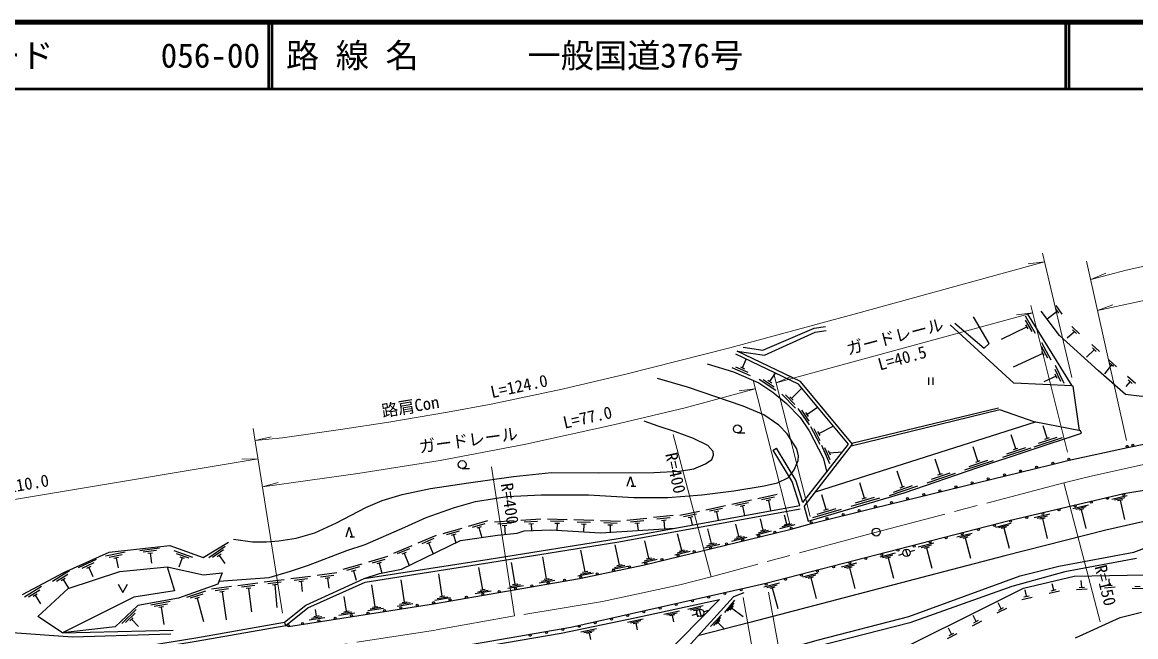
# Model space of a CAD drawing. Units: millimetres at full size, sheet at 1:1000; details may follow other scales. Extents: x 40000 to 680000, y 20000 to 380000.
# Drawn here: x 140679 to 308320, y 287486 to 380000 of the extents above; entities that cross this region are included whole.
import ezdxf
from ezdxf.enums import TextEntityAlignment as Align

# ---------------------------------------------------------------- set-up
doc = ezdxf.new("R2010")
doc.units = ezdxf.units.MM
doc.header["$LTSCALE"] = 1000
doc.linetypes.add('CHAIN', pattern=[18.5, 12, -1.5, 3.5, -1.5])
for name, color, linetype, lineweight in [('M-BGD', 7, 'Continuous', 25), ('M-BMK', 2, 'CHAIN', 13), ('M-BMK-SRVR', 3, 'Continuous', 25), ('M-STR-HTXT', 7, 'Continuous', 13), ('M-TTL', 2, 'Continuous', 140), ('M-TTL-LINE', 7, 'Continuous', 50)]:
    doc.layers.add(name, color=color, linetype=linetype, lineweight=lineweight)
doc.layers.add('M-TTL-TXT', color=7, linetype='Continuous')
doc.styles.add('ＭＳ ゴシック', font='')
doc.styles.get('ＭＳ ゴシック').set_extended_font_data('MS Gothic')

msp = doc.modelspace()

# ---------------------------------------------------------------- linework, layer by layer
at = {"layer": 'M-BGD'}
for p, q in [((297236, 336043), (296324, 337358)), ((293228, 333139), (291739, 335744)), ((296538, 336523), (294993, 335288)), ((296766, 336194), (296310, 336852)), ((291962, 334144), (288069, 332241)), ((292719, 333425), (291726, 335161)), ((292136, 333840), (291789, 334448)), ((299872, 333105), (298680, 334172)), ((299380, 333144), (298784, 333677)), ((299082, 333410), (297987, 332417)), ((295095, 329412), (294136, 331168)), ((295597, 329117), (294160, 331750)), ((294520, 329839), (294185, 330453)), ((302088, 330720), (300910, 329579)), ((302879, 330415), (301686, 331482)), ((302387, 330453), (301790, 330987)), ((249116, 327971), (249693, 329292)), ((294352, 330146), (289846, 328094)), ((305445, 328118), (304253, 329185)), ((304953, 328156), (304357, 328690)), ((247501, 328022), (250250, 326821)), ((248079, 328097), (249912, 327296)), ((248795, 328111), (249436, 327831)), ((253224, 325924), (254062, 327192)), ((297042, 325916), (296196, 327729)), ((296495, 326379), (296199, 327013)), ((297526, 325590), (296256, 328309)), ((304655, 328423), (303617, 327086)), ((251642, 326250), (254144, 324596)), ((252224, 326225), (253893, 325122)), ((252932, 326117), (253516, 325731)), ((277095, 326512), (277095, 325394)), ((277762, 326512), (277762, 325394)), ((296347, 326696), (294479, 325880)), ((298879, 325221), (298685, 325252)), ((307476, 325898), (306809, 325153)), ((308266, 325593), (307074, 326660)), ((307774, 325631), (307178, 326165)), ((255022, 324030), (257118, 321883)), ((255586, 323882), (256983, 322451)), ((256255, 323626), (256744, 323125)), ((256499, 323376), (258062, 324901)), ((299834, 318527), (298879, 325221)), ((258797, 320956), (260425, 322053)), ((265560, 316611), (287672, 321947)), ((257461, 321864), (259138, 319377)), ((257989, 321617), (259107, 319959)), ((258601, 321246), (258993, 320666)), ((259364, 319132), (260742, 316467)), ((259860, 318825), (260778, 317049)), ((260103, 309323), (293242, 319817)), ((260586, 318075), (262782, 319211)), ((294986, 317363), (294368, 319227)), ((248355, 318176), (249478, 318176)), ((260425, 318386), (260746, 317764)), ((290252, 315790), (289560, 317872)), ((293040, 316084), (297310, 317504)), ((293657, 316606), (296504, 317552)), ((294654, 317253), (295318, 317474)), ((253749, 315572), (254251, 315874)), ((261006, 316333), (262205, 313583)), ((261481, 315994), (262280, 314161)), ((262016, 315518), (262295, 314877)), ((262156, 315198), (264160, 315307)), ((284559, 313898), (283840, 316061)), ((288306, 314511), (292577, 315930)), ((288924, 315032), (291770, 315979)), ((289920, 315680), (290585, 315900)), ((298295, 314066), (307065, 316000)), ((278873, 311969), (278101, 314243)), ((282613, 312619), (286883, 314038)), ((283230, 313140), (286077, 314086)), ((284227, 313787), (284891, 314008)), ((206911, 312811), (208034, 312811)), ((273192, 310039), (272379, 312431)), ((276936, 310677), (281196, 312124)), ((277549, 311202), (280390, 312167)), ((278542, 311856), (279204, 312081)), ((232367, 310171), (233034, 310171)), ((232701, 310171), (232367, 310171)), ((267462, 308339), (266775, 310657)), ((271254, 308747), (275515, 310195)), ((271868, 309273), (274709, 310237)), ((272860, 309926), (273523, 310152)), ((254355, 308908), (251424, 308269)), ((253930, 308508), (251976, 308082)), ((261710, 306634), (261054, 308845)), ((266109, 307626), (268986, 308478)), ((307041, 308691), (304705, 308138)), ((246538, 307205), (243607, 306566)), ((246113, 306805), (244159, 306380)), ((250447, 308056), (247515, 307418)), ((250022, 307657), (248068, 307231)), ((249451, 307225), (248767, 307076)), ((249109, 307151), (249413, 305752)), ((253359, 308077), (252675, 307928)), ((253017, 308002), (253351, 306468)), ((265475, 307125), (269790, 308404)), ((267127, 308240), (267798, 308439)), ((301202, 307310), (298866, 306757)), ((300859, 307023), (299302, 306655)), ((306698, 308404), (305141, 308036)), ((306354, 308117), (305576, 307933)), ((305965, 308025), (306643, 305161)), ((218738, 305179), (215745, 304980)), ((222735, 305096), (219737, 305194)), ((234706, 305311), (231723, 304992)), ((238684, 305735), (235701, 305417)), ((238218, 305384), (236230, 305172)), ((242630, 306353), (239699, 305715)), ((242205, 305954), (240251, 305528)), ((241634, 305522), (240950, 305373)), ((241292, 305448), (241537, 304321)), ((245542, 306374), (244858, 306225)), ((245200, 306299), (245475, 305037)), ((252223, 303517), (251845, 305225)), ((255787, 304456), (255445, 305800)), ((259723, 305420), (264037, 306698)), ((260357, 305920), (263233, 306773)), ((261374, 306535), (262045, 306734)), ((295363, 305929), (293028, 305376)), ((295020, 305642), (293463, 305274)), ((294677, 305355), (293898, 305171)), ((294287, 305263), (294992, 302285)), ((300516, 306736), (299737, 306552)), ((300126, 306644), (300808, 303764)), ((206867, 303806), (203987, 302965)), ((210706, 304927), (207826, 304086)), ((210310, 304499), (208391, 303938)), ((209770, 304028), (209099, 303832)), ((209435, 303930), (209871, 302435)), ((214747, 304913), (211754, 304714)), ((214268, 304581), (212272, 304448)), ((213639, 304238), (212941, 304192)), ((213290, 304215), (213378, 302892)), ((218259, 304847), (216263, 304714)), ((217630, 304504), (216932, 304458)), ((217281, 304481), (217350, 303455)), ((222226, 304812), (220227, 304878)), ((221566, 304534), (220866, 304557)), ((221216, 304545), (221183, 303530)), ((226733, 304965), (223735, 305063)), ((226223, 304682), (224225, 304747)), ((225564, 304403), (224864, 304426)), ((225214, 304415), (225177, 303279)), ((230731, 304835), (227732, 304933)), ((230221, 304551), (228222, 304617)), ((229562, 304273), (228862, 304296)), ((229212, 304284), (229177, 303212)), ((234241, 304959), (232252, 304747)), ((233627, 304592), (232930, 304518)), ((233279, 304555), (233393, 303485)), ((237604, 305017), (236908, 304942)), ((237256, 304979), (237388, 303744)), ((244448, 301548), (243921, 303747)), ((248575, 302556), (248126, 304423)), ((251165, 302825), (253486, 303436)), ((251501, 303120), (253048, 303528)), ((251837, 303415), (252610, 303619)), ((254728, 303764), (257049, 304375)), ((255064, 304059), (256611, 304466)), ((255400, 304354), (256174, 304558)), ((256463, 303697), (259504, 304548)), ((289524, 304551), (287200, 303951)), ((289186, 304257), (287637, 303857)), ((288849, 303963), (288074, 303763)), ((288462, 303863), (289246, 300823)), ((190027, 302527), (190694, 302527)), ((190361, 302527), (190027, 302527)), ((203009, 302735), (200242, 301575)), ((202664, 302265), (200819, 301492)), ((206471, 303377), (204551, 302817)), ((205931, 302907), (205259, 302711)), ((205595, 302809), (205945, 301609)), ((235024, 299290), (234397, 301907)), ((239999, 300482), (239326, 302988)), ((247517, 301863), (249838, 302475)), ((247853, 302159), (249400, 302566)), ((248189, 302454), (248962, 302658)), ((283714, 303052), (281390, 302452)), ((283376, 302758), (281827, 302358)), ((283039, 302464), (282264, 302265)), ((282652, 302364), (283438, 299317)), ((156175, 300198), (153229, 299632)), ((161341, 300838), (158368, 300438)), ((160885, 300474), (158903, 300208)), ((160281, 300090), (159588, 299997)), ((166371, 299429), (163543, 300429)), ((171206, 301080), (168754, 299350)), ((170970, 300546), (169336, 299394)), ((199320, 301188), (196554, 300028)), ((198975, 300718), (197131, 299945)), ((198492, 300190), (197846, 299919)), ((202180, 301737), (201535, 301466)), ((201858, 301602), (202543, 299967)), ((225439, 297265), (224792, 300538)), ((230595, 298283), (229942, 301335)), ((238925, 299814), (241259, 300373)), ((239268, 300101), (240824, 300474)), ((239610, 300389), (240388, 300576)), ((243374, 300880), (245708, 301439)), ((243716, 301167), (245272, 301540)), ((244059, 301455), (244837, 301641)), ((273641, 300643), (273991, 299601)), ((274337, 300297), (275048, 300536)), ((277904, 301553), (275580, 300953)), ((277567, 301259), (276017, 300859)), ((277229, 300965), (276455, 300766)), ((276842, 300866), (277631, 297806)), ((151803, 299099), (149077, 297846)), ((151474, 298618), (149657, 297783)), ((155741, 299809), (153777, 299431)), ((155159, 299392), (154472, 299260)), ((154815, 299326), (155099, 297853)), ((159934, 300044), (160135, 298557)), ((165800, 299313), (163914, 299980)), ((164757, 299364), (164257, 297949)), ((165087, 299247), (164427, 299480)), ((170612, 299927), (170040, 299523)), ((170326, 299725), (171191, 298499)), ((191826, 298424), (188946, 297584)), ((195665, 299546), (192786, 298705)), ((195269, 299118), (193350, 298557)), ((194730, 298647), (194058, 298451)), ((194394, 298549), (194826, 297069)), ((198169, 300055), (198936, 298227)), ((214890, 295399), (214336, 298661)), ((219629, 296204), (219064, 299530)), ((233950, 298622), (236284, 299181)), ((234292, 298909), (235848, 299282)), ((234635, 299197), (235413, 299383)), ((266285, 298555), (263961, 297955)), ((272094, 300054), (269770, 299454)), ((271757, 299760), (270208, 299360)), ((271420, 299467), (270645, 299267)), ((271032, 299367), (271827, 296286)), ((273295, 299947), (272584, 299708)), ((147803, 297386), (145249, 295812)), ((147535, 296868), (145832, 295819)), ((151009, 298074), (150373, 297782)), ((150691, 297928), (151317, 296565)), ((188032, 297082), (185056, 296701)), ((191430, 297996), (189510, 297436)), ((190890, 297526), (190218, 297330)), ((190554, 297428), (190974, 295988)), ((203920, 293586), (203386, 296977)), ((210001, 294568), (209429, 297933)), ((224339, 296640), (226694, 297105)), ((224693, 296913), (226263, 297224)), ((225047, 297187), (225831, 297342)), ((229495, 297658), (231849, 298124)), ((229849, 297932), (231418, 298242)), ((230202, 298206), (230987, 298361)), ((260475, 297056), (258151, 296456)), ((260137, 296762), (258588, 296363)), ((265947, 298261), (264398, 297861)), ((265610, 297968), (264835, 297768)), ((265223, 297868), (266024, 294762)), ((147139, 296272), (146543, 295905)), ((146841, 296088), (147628, 294811)), ((176129, 295559), (173155, 295170)), ((175672, 295197), (173689, 294937)), ((180097, 296066), (177121, 295686)), ((179639, 295705), (177655, 295451)), ((179032, 295325), (178338, 295236)), ((178685, 295281), (179030, 291880)), ((184065, 296574), (181089, 296193)), ((183607, 296213), (181623, 295959)), ((183000, 295833), (182306, 295744)), ((182653, 295788), (182843, 294301)), ((187574, 296721), (185591, 296467)), ((186968, 296341), (186273, 296252)), ((186621, 296296), (186811, 294808)), ((193821, 291994), (193297, 295319)), ((198246, 292691), (197719, 296033)), ((213774, 294803), (216140, 295205)), ((214135, 295068), (215713, 295336)), ((214496, 295332), (215285, 295466)), ((218513, 295609), (220879, 296011)), ((218874, 295873), (220451, 296141)), ((219235, 296137), (220023, 296271)), ((248896, 294688), (252641, 295527)), ((254665, 295557), (252341, 294957)), ((254328, 295263), (252778, 294864)), ((259800, 296469), (259025, 296269)), ((259413, 296369), (260220, 293239)), ((295976, 294492), (295757, 295467)), ((300189, 294934), (300121, 295932)), ((303980, 295194), (304779, 295249)), ((304379, 295222), (304311, 296219)), ((308208, 295104), (309008, 295072)), ((143581, 295027), (141023, 293460)), ((143311, 294510), (141606, 293465)), ((142914, 293914), (142317, 293549)), ((142615, 293731), (143399, 292452)), ((168242, 294322), (165387, 293399)), ((167858, 293883), (165955, 293268)), ((167332, 293397), (166666, 293182)), ((172163, 295040), (169188, 294651)), ((171706, 294678), (169723, 294419)), ((171100, 294296), (170406, 294206)), ((170753, 294251), (171357, 290011)), ((175067, 294815), (174373, 294724)), ((174720, 294770), (175185, 291214)), ((189485, 291310), (189145, 293531)), ((202797, 293004), (205168, 293377)), ((203161, 293263), (204742, 293513)), ((203525, 293523), (204315, 293648)), ((208885, 293972), (211251, 294375)), ((209245, 294237), (210823, 294505)), ((209606, 294501), (210395, 294635)), ((253990, 294970), (253216, 294770)), ((253603, 294870), (254417, 291715)), ((291170, 293106), (292731, 293456)), ((291487, 293484), (292268, 293659)), ((291878, 293572), (291659, 294548)), ((295268, 294026), (296829, 294376)), ((295585, 294404), (296366, 294579)), ((299419, 294581), (301016, 294690)), ((299790, 294907), (300588, 294962)), ((303609, 294868), (305206, 294978)), ((307804, 294821), (309403, 294756)), ((162967, 292797), (160014, 292263)), ((162528, 292413), (160560, 292057)), ((161942, 292002), (161253, 291877)), ((161597, 291940), (161980, 289350)), ((166999, 293290), (167966, 289794)), ((192698, 291412), (195069, 291786)), ((193062, 291672), (194643, 291921)), ((193426, 291932), (194216, 292056)), ((197123, 292109), (199494, 292483)), ((197487, 292369), (199067, 292618)), ((197851, 292629), (198641, 292753)), ((243207, 292120), (240861, 291610)), ((242858, 291839), (241295, 291500)), ((247919, 292996), (246390, 291145)), ((247818, 292560), (246799, 291326)), ((247718, 292124), (247208, 291508)), ((247463, 291816), (249237, 290529)), ((287479, 291061), (288903, 291790)), ((288048, 291689), (287592, 292579)), ((287692, 291507), (288404, 291871)), ((157814, 291579), (155648, 289503)), ((157660, 291017), (156216, 289633)), ((157398, 290350), (156893, 289866)), ((157146, 290108), (158184, 289025)), ((183861, 290019), (186232, 290393)), ((184225, 290279), (185805, 290528)), ((184589, 290539), (185379, 290663)), ((184984, 290601), (184828, 291589)), ((188361, 290728), (190732, 291102)), ((188725, 290988), (190306, 291237)), ((189089, 291248), (189880, 291373)), ((234152, 290142), (231802, 289652)), ((239611, 291338), (237266, 290829)), ((239263, 291058), (237699, 290718)), ((238914, 290778), (238132, 290608)), ((238523, 290693), (238736, 289716)), ((242217, 290904), (241504, 290673)), ((242510, 291559), (241728, 291389)), ((242119, 291474), (242331, 290497)), ((242571, 291597), (242910, 290550)), ((243263, 291243), (243977, 291475)), ((245951, 290798), (244311, 289046)), ((245823, 290370), (244730, 289202)), ((284309, 289775), (283853, 290666)), ((146719, 288053), (163420, 288477)), ((180358, 289176), (180138, 289665)), ((227131, 288676), (224782, 288185)), ((226781, 288398), (225215, 288071)), ((233801, 289865), (232235, 289538)), ((233450, 289587), (232667, 289424)), ((233059, 289505), (233263, 288526)), ((245696, 289941), (245149, 289357)), ((245423, 289649), (246411, 288645)), ((280570, 287862), (280114, 288752)), ((283740, 289148), (285164, 289877)), ((283953, 289593), (284665, 289958)), ((226430, 288121), (225647, 287957)), ((226039, 288039), (226243, 287060)), ((280001, 287234), (281426, 287963)), ((280214, 287680), (280926, 288044))]:
    msp.add_line(p, q, dxfattribs=at)
for points in [[(292029, 336046), (298685, 325252), (289959, 325658), (280387, 334455)], [(281077, 334715), (285512, 330945), (286269, 331632), (283870, 335665)], [(451633, 317357), (443841, 314816), (437102, 313243), (429985, 313243), (414390, 316072), (396269, 320571), (393902, 321034), (385539, 322983), (379286, 324010), (370183, 325234), (358410, 326300), (346849, 326751), (334896, 326590), (325834, 325978), (319850, 325361), (309224, 323669), (306778, 323946), (302693, 327529), (296831, 332822), (294102, 336484)], [(249197, 331067), (252191, 330652), (259893, 333926), (261621, 334180)], [(248331, 330478), (252404, 329865), (260063, 333349), (261707, 333590)], [(258385, 307118), (265674, 316473), (257855, 325899), (248331, 330478)], [(243818, 328592), (247758, 327388), (251578, 325719), (253692, 324322), (255745, 322606), (257815, 320484), (259152, 318499), (261254, 314435), (261798, 312276)], [(258211, 307673), (265061, 316463), (257554, 325513), (248124, 330047)], [(170285, 295847), (177829, 296415), (181079, 297376), (183764, 298238), (189559, 300450), (192282, 301397), (198263, 303974), (201498, 305462), (205751, 306944), (208911, 307861), (213685, 308584), (218806, 308856), (225933, 308856), (232779, 308435), (237871, 308435), (242974, 308872), (247809, 309459), (252372, 310202), (254375, 310635), (256052, 311480), (256899, 312616), (257474, 314037), (257539, 314713), (257272, 315795), (255838, 318018), (254582, 319359), (252320, 320874), (249226, 322193), (240844, 325041), (236302, 326341)], [(258385, 307118), (259027, 304903), (273437, 309175), (284557, 312952), (300148, 318134), (300025, 318490), (293021, 319860), (287864, 321658), (265454, 316189)], [(172463, 302177), (175353, 301766), (177467, 301766), (179327, 301903), (181898, 302305), (184729, 303139), (187978, 304634), (192406, 306920), (194848, 308010), (197869, 308916), (202137, 309822), (207872, 310671), (214629, 311634), (220338, 312208), (227443, 312153), (235767, 312232), (239615, 312392), (241771, 312762), (243544, 313493), (244489, 314166), (244740, 314808), (244711, 315368), (243876, 316300), (241750, 317326), (239039, 318345), (236424, 319172), (234307, 319961)], [(307063, 316000), (318678, 318347), (328289, 319556), (335394, 319961), (344341, 319961), (353648, 319601), (363611, 318646), (374672, 316558), (386203, 313638), (394874, 310663), (410890, 304284), (419446, 300610)], [(257726, 307263), (256608, 310835), (253749, 315572)], [(258211, 307673), (257146, 311077), (254251, 315874)], [(259504, 304548), (268779, 306857), (295483, 313388), (298295, 314066)], [(252636, 295526), (289272, 304978), (306543, 309063), (315978, 310592), (324410, 311512), (333320, 312150), (341532, 312350), (348962, 311959), (359537, 310998), (366509, 310019), (372715, 308818), (383468, 306229), (393189, 303270), (403046, 299563), (411325, 295642)], [(231761, 310171), (232231, 311609), (232701, 310171)], [(76568, 251564), (81344, 256698), (88057, 262586), (91633, 264661), (96377, 267998), (103135, 271787), (109773, 275024), (116436, 277690), (121966, 279436), (126865, 280585), (142898, 283436), (166793, 287343), (180138, 289665), (183384, 292263), (192134, 296229), (210977, 299160), (230396, 302296), (257726, 307263)], [(400012, 296477), (393507, 299231), (389072, 300863), (383318, 302464), (374719, 304622), (365306, 306368), (357783, 307501), (351370, 308082), (343603, 308417), (334637, 308223), (323686, 307412), (317833, 306705), (303808, 303534), (288589, 299663), (276123, 296419), (250421, 289671), (242401, 287619)], [(76953, 251213), (81707, 256324), (88362, 262161), (91914, 264222), (96655, 267557), (103376, 271326), (109984, 274548), (116611, 277200), (122104, 278934), (126970, 280075), (142985, 282923), (166879, 286830), (180358, 289176), (183658, 291816), (192285, 295726), (211059, 298646), (230484, 301784), (257819, 306751)], [(180747, 289007), (202595, 292454), (224588, 296243), (234354, 298330), (250064, 302130), (256463, 303697)], [(189421, 302527), (189891, 303966), (190361, 302527)], [(192134, 296229), (194472, 296998), (197776, 297667), (206666, 301956), (212204, 302784), (215205, 303060), (216265, 303405), (220246, 303589), (227736, 303118), (238905, 303843)], [(249321, 294080), (247736, 293518), (233468, 277743), (240216, 279721), (248352, 283320), (253479, 285030), (260548, 287007), (274178, 290508), (290901, 296672), (296750, 298089), (308036, 300230), (313238, 302191)], [(140722, 293857), (146931, 297179), (153751, 300194), (162875, 301204), (167935, 299416), (171711, 301713)], [(308422, 299273), (297621, 297232), (289650, 295058), (274319, 289593), (260783, 286129), (253591, 284109), (248373, 282183), (240165, 278485), (230730, 275672), (230680, 274619), (224532, 275143), (204732, 271262), (190478, 267121), (181161, 263667), (175348, 261479), (169197, 258817), (167223, 257335), (164256, 250865), (159952, 241514), (157685, 237524)], [(224532, 275143), (242656, 266166), (246355, 266510), (255392, 278095), (259281, 280297), (267590, 282928), (291441, 294785), (299027, 296623), (317735, 296971), (324554, 293781), (334080, 293154), (344078, 294633), (355364, 299819), (364584, 299504), (369133, 298853), (371685, 298643), (376692, 298772), (380655, 296395), (387199, 295898), (391524, 296823), (408194, 291641), (409279, 291715), (410427, 292143), (410901, 292409)], [(162494, 298012), (163622, 294383), (157457, 293421), (146719, 288053), (143004, 290555), (147601, 294728), (155367, 297325), (162494, 298012), (167985, 296820), (170800, 297083), (170106, 295419), (164223, 293295), (158089, 292211), (154648, 288952), (146719, 288053)], [(155114, 295425), (155829, 294130), (156545, 295425)], [(184823, 282471), (198406, 284640), (209925, 286594), (223278, 288928), (245549, 293932), (248865, 294684)], [(168067, 270219), (184864, 281869), (211511, 286285), (221804, 288006), (232887, 290320), (245676, 293100), (236875, 284143), (230921, 277326)], [(163029, 287852), (148259, 287425), (130034, 288741), (116044, 291628), (103201, 288744), (88864, 280074), (74958, 274003)], [(299235, 287301), (305992, 290357), (309175, 291207)]]:
    msp.add_lwpolyline(points, dxfattribs=at)
for centre, radius in [((248355, 318776), 600), ((307033, 316147), 150), ((307899, 316322), 150), ((206911, 313411), 600), ((295829, 313626), 150), ((298259, 314212), 150), ((288544, 311845), 150), ((290972, 312439), 150), ((293401, 313033), 150), ((281258, 310064), 150), ((283687, 310658), 150), ((286115, 311251), 150), ((276401, 308876), 150), ((278830, 309470), 150), ((304066, 308323), 150), ((306499, 308899), 150), ((269116, 307094), 150), ((271545, 307688), 150), ((273973, 308282), 150), ((299200, 307172), 150), ((301633, 307748), 150), ((261838, 305284), 150), ((264264, 305888), 150), ((266690, 306492), 150), ((291902, 305446), 150), ((294335, 306021), 150), ((296768, 306597), 150), ((256428, 303843), 150), ((259468, 304694), 150), ((284627, 303625), 150), ((287047, 304249), 150), ((289469, 304870), 150), ((249143, 302061), 150), ((251571, 302653), 150), ((254000, 303248), 150), ((277365, 301751), 150), ((279785, 302376), 150), ((282206, 303000), 150), ((241853, 300298), 150), ((244283, 300886), 150), ((246713, 301473), 150), ((272523, 300502), 150), ((273816, 300122), 550), ((274944, 301126), 150), ((234563, 298535), 150), ((236993, 299123), 150), ((239423, 299710), 150), ((265261, 298628), 150), ((267682, 299253), 150), ((270102, 299877), 150), ((227230, 296961), 150), ((229675, 297484), 150), ((232120, 298006), 150), ((257999, 296754), 150), ((260419, 297379), 150), ((262840, 298004), 150), ((217396, 295156), 150), ((219859, 295581), 150), ((222323, 296005), 150), ((224785, 296439), 150), ((252674, 295381), 150), ((255578, 296130), 150), ((207541, 293459), 150), ((210005, 293883), 150), ((212468, 294307), 150), ((214932, 294732), 150), ((244021, 293435), 150), ((246460, 293985), 150), ((248898, 294538), 150), ((197675, 291830), 150), ((200144, 292219), 150), ((202614, 292610), 150), ((205077, 293034), 150), ((236703, 291791), 150), ((239143, 292339), 150), ((241582, 292887), 150), ((185328, 289881), 150), ((187797, 290271), 150), ((190266, 290661), 150), ((192736, 291050), 150), ((195205, 291440), 150), ((229386, 290147), 150), ((231825, 290695), 150), ((234264, 291243), 150), ((242740, 291074), 550), ((180723, 289155), 150), ((182858, 289492), 150), ((222056, 288562), 150), ((224507, 289051), 150), ((226947, 289599), 150), ((217131, 287701), 150), ((219594, 288132), 150)]:
    msp.add_circle(centre, radius, dxfattribs=at)
at = {"layer": 'M-BMK'}
msp.add_lwpolyline([(312547, 314097), (301791, 311707), (297496, 310657), (269258, 303244), (244413, 296518), (239677, 295303), (228014, 292798), (214789, 290623), (202913, 288498), (181120, 285131), (170625, 283609), (141756, 278878), (132039, 277537), (124701, 276114), (119035, 274450), (113270, 272250), (108621, 270286), (103964, 267874), (99753, 265375), (95124, 262114), (91212, 258988), (87593, 255711), (82960, 250846), (80305, 248160)], dxfattribs=at)
at = {"layer": 'M-BMK-SRVR'}
msp.add_circle((269258, 303244), 600, dxfattribs=at)
at = {"layer": 'M-STR-HTXT'}
for p, q in [((294566, 343932), (292132, 343616)), ((298688, 326493), (294262, 345220)), ((300921, 344014), (306938, 317025)), ((301537, 341252), (303794, 342218)), ((298059, 315292), (292532, 337356)), ((302575, 336598), (304880, 337443)), ((254171, 325703), (292807, 336258)), ((292807, 336258), (290372, 335947)), ((259308, 305591), (253821, 327074)), ((250702, 326103), (256266, 304446)), ((254171, 325703), (256426, 326673)), ((251032, 324820), (248596, 324515)), ((175467, 318838), (179879, 291057)), ((175758, 317007), (178142, 317590)), ((244413, 296518), (238691, 317925)), ((176193, 314268), (173739, 314205)), ((214789, 290623), (211345, 313046)), ((176864, 310041), (179224, 310716)), ((297496, 310657), (302980, 289754)), ((255595, 257580), (249208, 293415)), ((259567, 258535), (253009, 294208))]:
    msp.add_line(p, q, dxfattribs=at)
for points in [[(486532, 299261), (460473, 310152), (441936, 317837), (426709, 324093), (407645, 332098), (398799, 335658), (394655, 337268), (389633, 339073), (385414, 340373), (379519, 342109), (373543, 343516), (368099, 344474), (359470, 345825), (350970, 346621), (342081, 346834), (334407, 346663), (327942, 346235), (321678, 345481), (313276, 344092), (306861, 342697), (301537, 341252)], [(294566, 343932), (266467, 336199), (247232, 330991), (231561, 327009), (221953, 324749), (211283, 322518), (204693, 321289), (195870, 319783), (188613, 318669), (179878, 317421), (175758, 317007)], [(302575, 336598), (314728, 339208), (323061, 340468), (326546, 340814), (337907, 341450), (344452, 341435), (355340, 340816), (364357, 339702), (371729, 338280), (383377, 335409), (391304, 332895), (398076, 330361), (405682, 326991), (420099, 321119), (426859, 318329)], [(176864, 310041), (191192, 312046), (203590, 314016), (216486, 316474), (229677, 319405), (240481, 321968), (251032, 324820)], [(176193, 314268), (145246, 309116), (122813, 305369), (118520, 304901), (115044, 304205), (110797, 303171), (107005, 302155), (103206, 300781), (98635, 298925), (94421, 296986), (91221, 295210), (87199, 292800), (84697, 291075), (82065, 289187), (79206, 286877), (76137, 284003), (72600, 280644), (70064, 277785), (67303, 274427), (60573, 266136)]]:
    msp.add_lwpolyline(points, dxfattribs=at)
at = {"layer": 'M-TTL'}
msp.add_line((680000, 380000), (40000, 380000), dxfattribs=at)
at = {"layer": 'M-TTL-LINE'}
for p, q in [((177750, 380000), (177750, 370000)), ((178250, 380000), (178250, 370000)), ((297750, 380000), (297750, 370000)), ((298250, 380000), (298250, 370000)), ((40000, 370000), (680000, 370000))]:
    msp.add_line(p, q, dxfattribs=at)

# ---------------------------------------------------------------- texts
at = {"layer": 'M-STR-HTXT', "style": 'ＭＳ ゴシック'}
for s, rotation, p in [('ガードレール', 14.682, (265176, 329369)), ('L=40.5', 15.608, (269950, 327026)), ('L=124.0', 12.054, (211513, 322862)), ('路肩Con', 9.409, (195031, 319992)), ('L=77.0', 12.684, (222452, 318265)), ('ガードレール', 7.839, (200607, 314616)), ('R=400', 282.412, (236935, 314871)), ('L=110.0', 9.6, (136302, 308170)), ('R=400', 278.467, (212184, 310413)), ('R=150', 283.982, (301583, 297890))]:
    msp.add_text(s, height=1833, rotation=rotation, dxfattribs=at).set_placement(p, align=Align.BOTTOM_LEFT)
at = {"layer": 'M-TTL-TXT', "style": 'ＭＳ ゴシック'}
for s, p in [('路 線 名', (180380, 375000)), ('一般国道376号', (216734, 375000)), ('図面コード', (120380, 375000)), ('056-00', (161521, 375000))]:
    msp.add_text(s, height=3666, dxfattribs=at).set_placement(p, align=Align.MIDDLE_LEFT)

doc.saveas('drawing.dxf')
